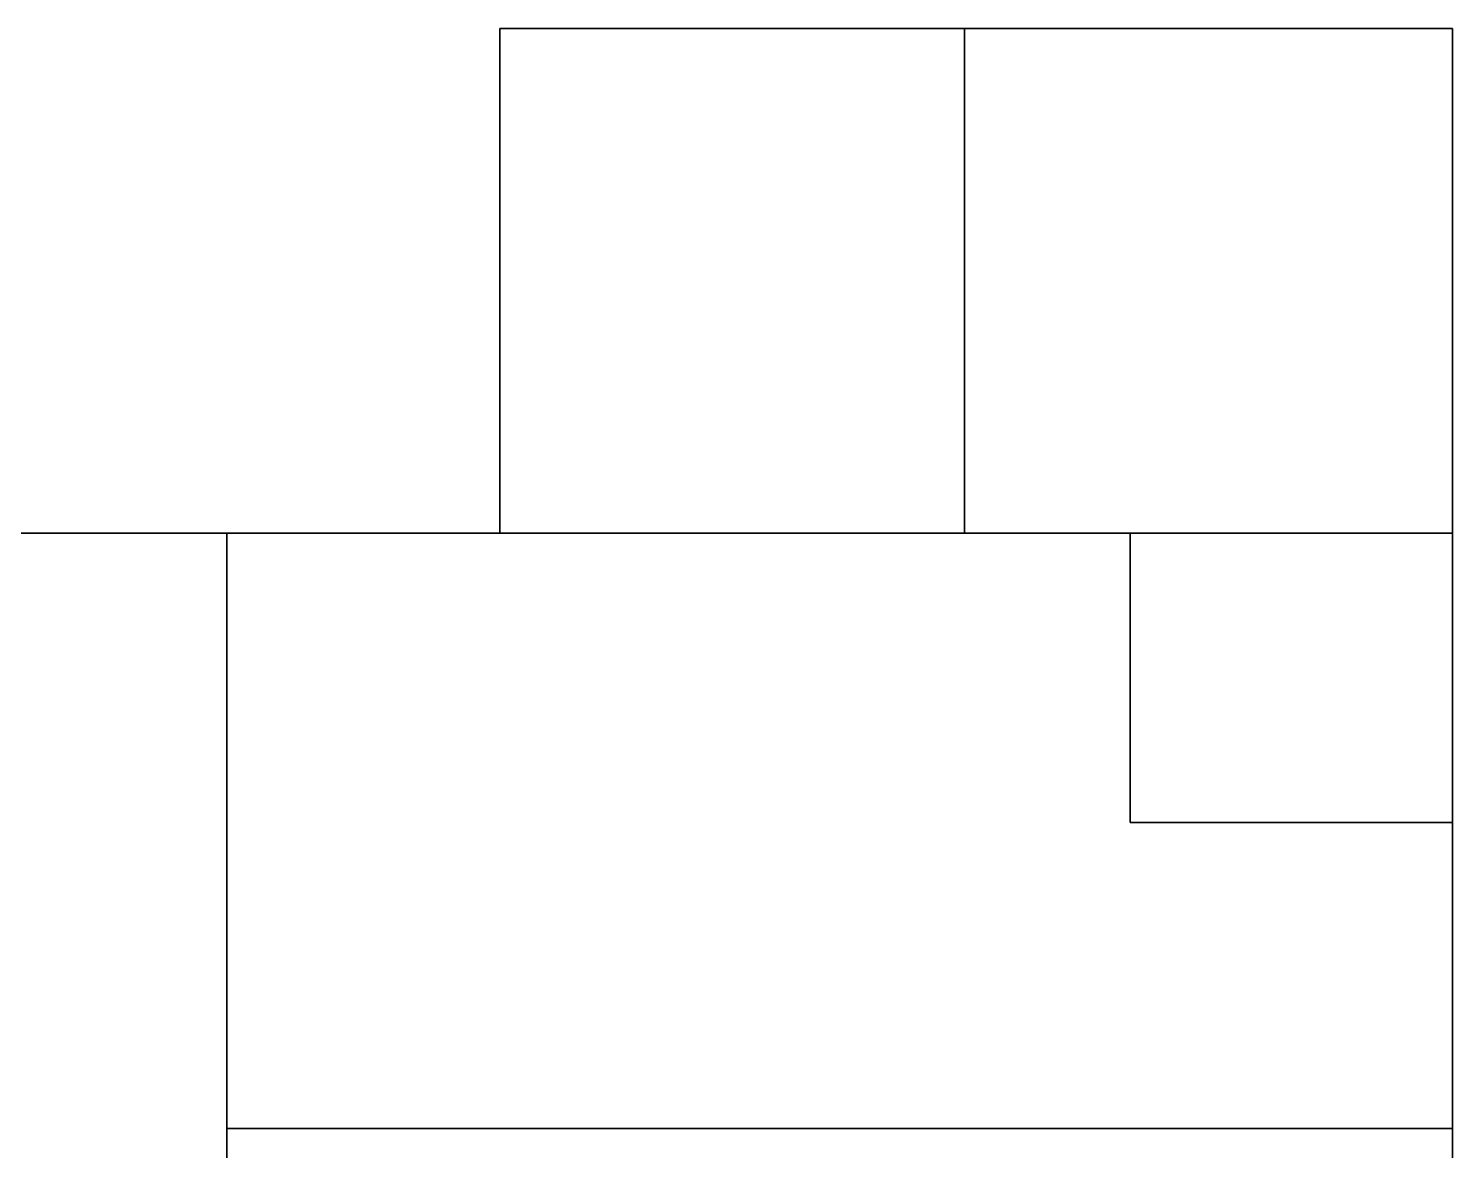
# Model space of a CAD drawing. Header units: metres. Extents: x -14 to 17.2, y -1.1 to 13.3.
# Drawn here: x 8.61 to 17.22, y 6.52 to 13.3 of the extents above; entities that cross this region are included whole.
import ezdxf

# ---------------------------------------------------------------- set-up
doc = ezdxf.new("R2010")
doc.units = ezdxf.units.M

msp = doc.modelspace()

# ---------------------------------------------------------------- linework, layer by layer
at = {"layer": 'F1_CNE_BWC', "color": 43}
for points in [[(17.22, 10.25, 2.6), (17.22, 10.25), (15.27, 10.25), (15.27, 10.25, 2.6)], [(15.27, 10.25, 2.6), (15.27, 10.25), (15.27, 8.5), (15.27, 8.5, 2.6)], [(17.22, 8.5, 2.6), (17.22, 8.5), (17.22, 10.25), (17.22, 10.25, 2.6)], [(15.27, 8.5, 2.6), (15.27, 8.5), (17.22, 8.5), (17.22, 8.5, 2.6)]]:
    msp.add_3dface(points, dxfattribs=at)
at = {"layer": 'F1_CNE_BWC', "color": 8}
msp.add_3dface([(17.22, 10.25), (17.22, 8.5), (15.27, 8.5), (15.27, 10.25)], dxfattribs=at)
at = {"layer": 'F1_CNE_BWC', "color": 15}
msp.add_3dface([(15.27, 10.25, 2.6), (15.27, 8.5, 2.6), (17.22, 8.5, 2.6), (17.22, 10.25, 2.6)], dxfattribs=at)
at = {"layer": 'F1_CNE_BWC', "color": 45}
msp.add_3dface([(15.27, 10.1, 2.1), (15.27, 10.1), (15.27, 9.3), (15.27, 9.3, 2.1)], dxfattribs=at)
at = {"layer": 'F1_CNE_BWC', "color": 143}
msp.add_3dface([(17.22, 8.7, 2.1), (17.22, 8.7, 1.5), (17.22, 9.3, 1.5), (17.22, 9.3, 2.1)], dxfattribs=at)
at = {"layer": 'F1_CNE_DORM1', "color": 43}
for points in [[(17.22, 13.3, 2.6), (17.22, 13.3), (14.27, 13.3), (14.27, 13.3, 2.6)], [(14.27, 13.3, 2.6), (14.27, 13.3), (14.27, 10.25), (14.27, 10.25, 2.6)], [(17.22, 10.25, 2.6), (17.22, 10.25), (17.22, 13.3), (17.22, 13.3, 2.6)], [(14.27, 10.25, 2.6), (14.27, 10.25), (15.27, 10.25), (15.27, 10.25, 2.6)], [(15.27, 10.25, 2.6), (15.27, 10.25), (17.22, 10.25), (17.22, 10.25, 2.6)]]:
    msp.add_3dface(points, dxfattribs=at)
at = {"layer": 'F1_CNE_DORM1', "color": 8}
msp.add_3dface([(17.22, 13.3), (17.22, 10.25), (14.27, 10.25), (14.27, 13.3)], dxfattribs=at)
at = {"layer": 'F1_CNE_DORM1', "color": 15}
msp.add_3dface([(14.27, 13.3, 2.6), (14.27, 10.25, 2.6), (17.22, 10.25, 2.6), (17.22, 13.3, 2.6)], dxfattribs=at)
at = {"layer": 'F1_CNE_DORM1', "color": 143}
msp.add_3dface([(16.345, 13.3, 2.3), (16.345, 13.3, 1.1), (15.145, 13.3, 1.1), (15.145, 13.3, 2.3)], dxfattribs=at)
at = {"layer": 'F1_CNE_DORM1', "color": 45}
msp.add_3dface([(14.37, 10.25, 2.1), (14.37, 10.25), (15.17, 10.25), (15.17, 10.25, 2.1)], dxfattribs=at)
at = {"layer": 'F1_CNE_DORM2', "color": 43}
for points in [[(14.27, 13.3, 2.6), (14.27, 13.3), (11.46, 13.3), (11.46, 13.3, 2.6)], [(11.46, 13.3, 2.6), (11.46, 13.3), (11.46, 10.25), (11.46, 10.25, 2.6)], [(14.27, 10.25, 2.6), (14.27, 10.25), (14.27, 13.3), (14.27, 13.3, 2.6)], [(11.46, 10.25, 2.6), (11.46, 10.25), (14.27, 10.25), (14.27, 10.25, 2.6)]]:
    msp.add_3dface(points, dxfattribs=at)
at = {"layer": 'F1_CNE_DORM2', "color": 8}
msp.add_3dface([(14.27, 13.3), (14.27, 10.25), (11.46, 10.25), (11.46, 13.3)], dxfattribs=at)
at = {"layer": 'F1_CNE_DORM2', "color": 15}
msp.add_3dface([(11.46, 13.3, 2.6), (11.46, 10.25, 2.6), (14.27, 10.25, 2.6), (14.27, 13.3, 2.6)], dxfattribs=at)
at = {"layer": 'F1_CNE_DORM2', "color": 143}
msp.add_3dface([(13.465, 13.3, 2.3), (13.465, 13.3, 1.1), (12.265, 13.3, 1.1), (12.265, 13.3, 2.3)], dxfattribs=at)
at = {"layer": 'F1_CNE_DORM2', "color": 45}
msp.add_3dface([(13.37, 10.25, 2.1), (13.37, 10.25), (14.17, 10.25), (14.17, 10.25, 2.1)], dxfattribs=at)
at = {"layer": 'F1_CNE_LIV', "color": 8}
msp.add_polyline3d([(17.22, 8.5, 0), (17.22, 6.65, 0), (9.81, 6.65, 0), (9.81, 10.25, 0), (15.27, 10.25, 0), (15.27, 8.5, 0)], close=True, dxfattribs=at)
at = {"layer": 'F1_CNE_LIV', "color": 15}
msp.add_polyline3d([(9.81, 10.25, 2.6), (9.81, 6.65, 2.6), (17.22, 6.65, 2.6), (17.22, 8.5, 2.6), (15.27, 8.5, 2.6), (15.27, 10.25, 2.6)], close=True, dxfattribs=at)
at = {"layer": 'F1_CNE_LIV', "color": 43}
for points in [[(9.81, 10.25, 2.6), (9.81, 10.25), (9.81, 6.65), (9.81, 6.65, 2.6)], [(11.46, 10.25, 2.6), (11.46, 10.25), (9.81, 10.25), (9.81, 10.25, 2.6)], [(14.27, 10.25, 2.6), (14.27, 10.25), (11.46, 10.25), (11.46, 10.25, 2.6)], [(15.27, 10.25, 2.6), (15.27, 10.25), (14.27, 10.25), (14.27, 10.25, 2.6)], [(15.27, 8.5, 2.6), (15.27, 8.5), (15.27, 10.25), (15.27, 10.25, 2.6)], [(17.22, 8.5, 2.6), (17.22, 8.5), (15.27, 8.5), (15.27, 8.5, 2.6)], [(17.22, 6.65, 2.6), (17.22, 6.65), (17.22, 8.5), (17.22, 8.5, 2.6)], [(9.81, 6.65, 2.6), (9.81, 6.65), (17.22, 6.65), (17.22, 6.65, 2.6)]]:
    msp.add_3dface(points, dxfattribs=at)
at = {"layer": 'F1_CNE_LIV', "color": 143}
for points in [[(11.135, 10.25, 2.3), (11.135, 10.25, 0.7), (10.135, 10.25, 0.7), (10.135, 10.25, 2.3)], [(17.22, 7.075, 2.3), (17.22, 7.075, 1.1), (17.22, 8.075, 1.1), (17.22, 8.075, 2.3)]]:
    msp.add_3dface(points, dxfattribs=at)
at = {"layer": 'F1_CNE_LIV', "color": 45}
for points in [[(14.17, 10.25, 2.1), (14.17, 10.25), (13.37, 10.25), (13.37, 10.25, 2.1)], [(15.17, 10.25, 2.1), (15.17, 10.25), (14.37, 10.25), (14.37, 10.25, 2.1)], [(15.27, 9.3, 2.1), (15.27, 9.3), (15.27, 10.1), (15.27, 10.1, 2.1)], [(9.81, 9.95, 2.1), (9.81, 9.95), (9.81, 9.15), (9.81, 9.15, 2.1)]]:
    msp.add_3dface(points, dxfattribs=at)
at = {"layer": 'F1_CORE', "color": 43}
for points in [[(9.81, 10.25, 2.6), (9.81, 10.25), (7.41, 10.25), (7.41, 10.25, 2.6)], [(9.81, 6.65, 2.6), (9.81, 6.65), (9.81, 10.25), (9.81, 10.25, 2.6)], [(9.81, 3.05, 2.6), (9.81, 3.05), (9.81, 6.65), (9.81, 6.65, 2.6)]]:
    msp.add_3dface(points, dxfattribs=at)
at = {"layer": 'F1_CORE', "color": 8}
msp.add_3dface([(9.81, 10.25), (9.81, 3.05), (7.41, 3.05), (7.41, 10.25)], dxfattribs=at)
at = {"layer": 'F1_CORE', "color": 15}
msp.add_3dface([(7.41, 10.25, 2.6), (7.41, 3.05, 2.6), (9.81, 3.05, 2.6), (9.81, 10.25, 2.6)], dxfattribs=at)
at = {"layer": 'F1_CORE', "color": 45}
msp.add_3dface([(9.81, 9.15, 2.1), (9.81, 9.15), (9.81, 9.95), (9.81, 9.95, 2.1)], dxfattribs=at)
at = {"layer": 'F1_CSE_LIV', "color": 8}
msp.add_polyline3d([(17.22, 6.65, 0), (17.22, 4.8, 0), (15.27, 4.8, 0), (15.27, 3.05, 0), (9.81, 3.05, 0), (9.81, 6.65, 0)], close=True, dxfattribs=at)
at = {"layer": 'F1_CSE_LIV', "color": 15}
msp.add_polyline3d([(9.81, 6.65, 2.6), (9.81, 3.05, 2.6), (15.27, 3.05, 2.6), (15.27, 4.8, 2.6), (17.22, 4.8, 2.6), (17.22, 6.65, 2.6)], close=True, dxfattribs=at)
at = {"layer": 'F1_CSE_LIV', "color": 43}
for points in [[(17.22, 6.65, 2.6), (17.22, 6.65), (9.81, 6.65), (9.81, 6.65, 2.6)], [(9.81, 6.65, 2.6), (9.81, 6.65), (9.81, 3.05), (9.81, 3.05, 2.6)], [(17.22, 4.8, 2.6), (17.22, 4.8), (17.22, 6.65), (17.22, 6.65, 2.6)]]:
    msp.add_3dface(points, dxfattribs=at)
at = {"layer": 'F2_CNE_BWC', "color": 43}
for points in [[(17.22, 10.25, 5.2), (17.22, 10.25, 2.6), (15.27, 10.25, 2.6), (15.27, 10.25, 5.2)], [(15.27, 10.25, 5.2), (15.27, 10.25, 2.6), (15.27, 8.5, 2.6), (15.27, 8.5, 5.2)], [(17.22, 8.5, 5.2), (17.22, 8.5, 2.6), (17.22, 10.25, 2.6), (17.22, 10.25, 5.2)], [(15.27, 8.5, 5.2), (15.27, 8.5, 2.6), (17.22, 8.5, 2.6), (17.22, 8.5, 5.2)]]:
    msp.add_3dface(points, dxfattribs=at)
at = {"layer": 'F2_CNE_BWC', "color": 8}
msp.add_3dface([(17.22, 10.25, 2.6), (17.22, 8.5, 2.6), (15.27, 8.5, 2.6), (15.27, 10.25, 2.6)], dxfattribs=at)
at = {"layer": 'F2_CNE_BWC', "color": 15}
msp.add_3dface([(15.27, 10.25, 5.2), (15.27, 8.5, 5.2), (17.22, 8.5, 5.2), (17.22, 10.25, 5.2)], dxfattribs=at)
at = {"layer": 'F2_CNE_BWC', "color": 45}
msp.add_3dface([(15.27, 10.1, 4.7), (15.27, 10.1, 2.6), (15.27, 9.3, 2.6), (15.27, 9.3, 4.7)], dxfattribs=at)
at = {"layer": 'F2_CNE_BWC', "color": 143}
msp.add_3dface([(17.22, 8.7, 4.7), (17.22, 8.7, 4.1), (17.22, 9.3, 4.1), (17.22, 9.3, 4.7)], dxfattribs=at)
at = {"layer": 'F2_CNE_DORM1', "color": 43}
for points in [[(17.22, 13.3, 5.2), (17.22, 13.3, 2.6), (14.27, 13.3, 2.6), (14.27, 13.3, 5.2)], [(14.27, 13.3, 5.2), (14.27, 13.3, 2.6), (14.27, 10.25, 2.6), (14.27, 10.25, 5.2)], [(17.22, 10.25, 5.2), (17.22, 10.25, 2.6), (17.22, 13.3, 2.6), (17.22, 13.3, 5.2)], [(14.27, 10.25, 5.2), (14.27, 10.25, 2.6), (15.27, 10.25, 2.6), (15.27, 10.25, 5.2)], [(15.27, 10.25, 5.2), (15.27, 10.25, 2.6), (17.22, 10.25, 2.6), (17.22, 10.25, 5.2)]]:
    msp.add_3dface(points, dxfattribs=at)
at = {"layer": 'F2_CNE_DORM1', "color": 8}
msp.add_3dface([(17.22, 13.3, 2.6), (17.22, 10.25, 2.6), (14.27, 10.25, 2.6), (14.27, 13.3, 2.6)], dxfattribs=at)
at = {"layer": 'F2_CNE_DORM1', "color": 15}
msp.add_3dface([(14.27, 13.3, 5.2), (14.27, 10.25, 5.2), (17.22, 10.25, 5.2), (17.22, 13.3, 5.2)], dxfattribs=at)
at = {"layer": 'F2_CNE_DORM1', "color": 143}
msp.add_3dface([(16.345, 13.3, 4.9), (16.345, 13.3, 3.7), (15.145, 13.3, 3.7), (15.145, 13.3, 4.9)], dxfattribs=at)
at = {"layer": 'F2_CNE_DORM1', "color": 45}
msp.add_3dface([(14.37, 10.25, 4.7), (14.37, 10.25, 2.6), (15.17, 10.25, 2.6), (15.17, 10.25, 4.7)], dxfattribs=at)
at = {"layer": 'F2_CNE_DORM2', "color": 43}
for points in [[(14.27, 13.3, 5.2), (14.27, 13.3, 2.6), (11.46, 13.3, 2.6), (11.46, 13.3, 5.2)], [(11.46, 13.3, 5.2), (11.46, 13.3, 2.6), (11.46, 10.25, 2.6), (11.46, 10.25, 5.2)], [(14.27, 10.25, 5.2), (14.27, 10.25, 2.6), (14.27, 13.3, 2.6), (14.27, 13.3, 5.2)], [(11.46, 10.25, 5.2), (11.46, 10.25, 2.6), (14.27, 10.25, 2.6), (14.27, 10.25, 5.2)]]:
    msp.add_3dface(points, dxfattribs=at)
at = {"layer": 'F2_CNE_DORM2', "color": 8}
msp.add_3dface([(14.27, 13.3, 2.6), (14.27, 10.25, 2.6), (11.46, 10.25, 2.6), (11.46, 13.3, 2.6)], dxfattribs=at)
at = {"layer": 'F2_CNE_DORM2', "color": 15}
msp.add_3dface([(11.46, 13.3, 5.2), (11.46, 10.25, 5.2), (14.27, 10.25, 5.2), (14.27, 13.3, 5.2)], dxfattribs=at)
at = {"layer": 'F2_CNE_DORM2', "color": 143}
msp.add_3dface([(13.465, 13.3, 4.9), (13.465, 13.3, 3.7), (12.265, 13.3, 3.7), (12.265, 13.3, 4.9)], dxfattribs=at)
at = {"layer": 'F2_CNE_DORM2', "color": 45}
msp.add_3dface([(13.37, 10.25, 4.7), (13.37, 10.25, 2.6), (14.17, 10.25, 2.6), (14.17, 10.25, 4.7)], dxfattribs=at)
at = {"layer": 'F2_CNE_LIV', "color": 8}
msp.add_polyline3d([(17.22, 8.5, 2.6), (17.22, 6.65, 2.6), (9.81, 6.65, 2.6), (9.81, 10.25, 2.6), (15.27, 10.25, 2.6), (15.27, 8.5, 2.6)], close=True, dxfattribs=at)
at = {"layer": 'F2_CNE_LIV', "color": 15}
msp.add_polyline3d([(9.81, 10.25, 5.2), (9.81, 6.65, 5.2), (17.22, 6.65, 5.2), (17.22, 8.5, 5.2), (15.27, 8.5, 5.2), (15.27, 10.25, 5.2)], close=True, dxfattribs=at)
at = {"layer": 'F2_CNE_LIV', "color": 43}
for points in [[(9.81, 10.25, 5.2), (9.81, 10.25, 2.6), (9.81, 6.65, 2.6), (9.81, 6.65, 5.2)], [(11.46, 10.25, 5.2), (11.46, 10.25, 2.6), (9.81, 10.25, 2.6), (9.81, 10.25, 5.2)], [(14.27, 10.25, 5.2), (14.27, 10.25, 2.6), (11.46, 10.25, 2.6), (11.46, 10.25, 5.2)], [(15.27, 10.25, 5.2), (15.27, 10.25, 2.6), (14.27, 10.25, 2.6), (14.27, 10.25, 5.2)], [(15.27, 8.5, 5.2), (15.27, 8.5, 2.6), (15.27, 10.25, 2.6), (15.27, 10.25, 5.2)], [(17.22, 8.5, 5.2), (17.22, 8.5, 2.6), (15.27, 8.5, 2.6), (15.27, 8.5, 5.2)], [(17.22, 6.65, 5.2), (17.22, 6.65, 2.6), (17.22, 8.5, 2.6), (17.22, 8.5, 5.2)], [(9.81, 6.65, 5.2), (9.81, 6.65, 2.6), (17.22, 6.65, 2.6), (17.22, 6.65, 5.2)]]:
    msp.add_3dface(points, dxfattribs=at)
at = {"layer": 'F2_CNE_LIV', "color": 143}
for points in [[(11.135, 10.25, 4.9), (11.135, 10.25, 3.3), (10.135, 10.25, 3.3), (10.135, 10.25, 4.9)], [(17.22, 7.075, 4.9), (17.22, 7.075, 3.7), (17.22, 8.075, 3.7), (17.22, 8.075, 4.9)]]:
    msp.add_3dface(points, dxfattribs=at)
at = {"layer": 'F2_CNE_LIV', "color": 45}
for points in [[(14.17, 10.25, 4.7), (14.17, 10.25, 2.6), (13.37, 10.25, 2.6), (13.37, 10.25, 4.7)], [(15.17, 10.25, 4.7), (15.17, 10.25, 2.6), (14.37, 10.25, 2.6), (14.37, 10.25, 4.7)], [(15.27, 9.3, 4.7), (15.27, 9.3, 2.6), (15.27, 10.1, 2.6), (15.27, 10.1, 4.7)], [(9.81, 9.95, 4.7), (9.81, 9.95, 2.6), (9.81, 9.15, 2.6), (9.81, 9.15, 4.7)]]:
    msp.add_3dface(points, dxfattribs=at)
at = {"layer": 'F2_CORE', "color": 43}
for points in [[(9.81, 10.25, 5.2), (9.81, 10.25, 2.6), (7.41, 10.25, 2.6), (7.41, 10.25, 5.2)], [(9.81, 6.65, 5.2), (9.81, 6.65, 2.6), (9.81, 10.25, 2.6), (9.81, 10.25, 5.2)], [(9.81, 3.05, 5.2), (9.81, 3.05, 2.6), (9.81, 6.65, 2.6), (9.81, 6.65, 5.2)]]:
    msp.add_3dface(points, dxfattribs=at)
at = {"layer": 'F2_CORE', "color": 8}
msp.add_3dface([(9.81, 10.25, 2.6), (9.81, 3.05, 2.6), (7.41, 3.05, 2.6), (7.41, 10.25, 2.6)], dxfattribs=at)
at = {"layer": 'F2_CORE', "color": 15}
msp.add_3dface([(7.41, 10.25, 5.2), (7.41, 3.05, 5.2), (9.81, 3.05, 5.2), (9.81, 10.25, 5.2)], dxfattribs=at)
at = {"layer": 'F2_CORE', "color": 45}
msp.add_3dface([(9.81, 9.15, 4.7), (9.81, 9.15, 2.6), (9.81, 9.95, 2.6), (9.81, 9.95, 4.7)], dxfattribs=at)
at = {"layer": 'F2_CSE_LIV', "color": 8}
msp.add_polyline3d([(17.22, 6.65, 2.6), (17.22, 4.8, 2.6), (15.27, 4.8, 2.6), (15.27, 3.05, 2.6), (9.81, 3.05, 2.6), (9.81, 6.65, 2.6)], close=True, dxfattribs=at)
at = {"layer": 'F2_CSE_LIV', "color": 15}
msp.add_polyline3d([(9.81, 6.65, 5.2), (9.81, 3.05, 5.2), (15.27, 3.05, 5.2), (15.27, 4.8, 5.2), (17.22, 4.8, 5.2), (17.22, 6.65, 5.2)], close=True, dxfattribs=at)
at = {"layer": 'F2_CSE_LIV', "color": 43}
for points in [[(17.22, 6.65, 5.2), (17.22, 6.65, 2.6), (9.81, 6.65, 2.6), (9.81, 6.65, 5.2)], [(9.81, 6.65, 5.2), (9.81, 6.65, 2.6), (9.81, 3.05, 2.6), (9.81, 3.05, 5.2)], [(17.22, 4.8, 5.2), (17.22, 4.8, 2.6), (17.22, 6.65, 2.6), (17.22, 6.65, 5.2)]]:
    msp.add_3dface(points, dxfattribs=at)
at = {"layer": 'F3_CNE_BWC', "color": 43}
for points in [[(17.22, 10.25, 7.8), (17.22, 10.25, 5.2), (15.27, 10.25, 5.2), (15.27, 10.25, 7.8)], [(15.27, 10.25, 7.8), (15.27, 10.25, 5.2), (15.27, 8.5, 5.2), (15.27, 8.5, 7.8)], [(17.22, 8.5, 7.8), (17.22, 8.5, 5.2), (17.22, 10.25, 5.2), (17.22, 10.25, 7.8)], [(15.27, 8.5, 7.8), (15.27, 8.5, 5.2), (17.22, 8.5, 5.2), (17.22, 8.5, 7.8)]]:
    msp.add_3dface(points, dxfattribs=at)
at = {"layer": 'F3_CNE_BWC', "color": 8}
msp.add_3dface([(17.22, 10.25, 5.2), (17.22, 8.5, 5.2), (15.27, 8.5, 5.2), (15.27, 10.25, 5.2)], dxfattribs=at)
at = {"layer": 'F3_CNE_BWC', "color": 15}
msp.add_3dface([(15.27, 10.25, 7.8), (15.27, 8.5, 7.8), (17.22, 8.5, 7.8), (17.22, 10.25, 7.8)], dxfattribs=at)
at = {"layer": 'F3_CNE_BWC', "color": 45}
msp.add_3dface([(15.27, 10.1, 7.3), (15.27, 10.1, 5.2), (15.27, 9.3, 5.2), (15.27, 9.3, 7.3)], dxfattribs=at)
at = {"layer": 'F3_CNE_BWC', "color": 143}
msp.add_3dface([(17.22, 8.7, 7.3), (17.22, 8.7, 6.7), (17.22, 9.3, 6.7), (17.22, 9.3, 7.3)], dxfattribs=at)
at = {"layer": 'F3_CNE_DORM1', "color": 43}
for points in [[(17.22, 13.3, 7.8), (17.22, 13.3, 5.2), (14.27, 13.3, 5.2), (14.27, 13.3, 7.8)], [(14.27, 13.3, 7.8), (14.27, 13.3, 5.2), (14.27, 10.25, 5.2), (14.27, 10.25, 7.8)], [(17.22, 10.25, 7.8), (17.22, 10.25, 5.2), (17.22, 13.3, 5.2), (17.22, 13.3, 7.8)], [(14.27, 10.25, 7.8), (14.27, 10.25, 5.2), (15.27, 10.25, 5.2), (15.27, 10.25, 7.8)], [(15.27, 10.25, 7.8), (15.27, 10.25, 5.2), (17.22, 10.25, 5.2), (17.22, 10.25, 7.8)]]:
    msp.add_3dface(points, dxfattribs=at)
at = {"layer": 'F3_CNE_DORM1', "color": 8}
msp.add_3dface([(17.22, 13.3, 5.2), (17.22, 10.25, 5.2), (14.27, 10.25, 5.2), (14.27, 13.3, 5.2)], dxfattribs=at)
at = {"layer": 'F3_CNE_DORM1', "color": 15}
msp.add_3dface([(14.27, 13.3, 7.8), (14.27, 10.25, 7.8), (17.22, 10.25, 7.8), (17.22, 13.3, 7.8)], dxfattribs=at)
at = {"layer": 'F3_CNE_DORM1', "color": 143}
msp.add_3dface([(16.345, 13.3, 7.5), (16.345, 13.3, 6.3), (15.145, 13.3, 6.3), (15.145, 13.3, 7.5)], dxfattribs=at)
at = {"layer": 'F3_CNE_DORM1', "color": 45}
msp.add_3dface([(14.37, 10.25, 7.3), (14.37, 10.25, 5.2), (15.17, 10.25, 5.2), (15.17, 10.25, 7.3)], dxfattribs=at)
at = {"layer": 'F3_CNE_DORM2', "color": 43}
for points in [[(14.27, 13.3, 7.8), (14.27, 13.3, 5.2), (11.46, 13.3, 5.2), (11.46, 13.3, 7.8)], [(11.46, 13.3, 7.8), (11.46, 13.3, 5.2), (11.46, 10.25, 5.2), (11.46, 10.25, 7.8)], [(14.27, 10.25, 7.8), (14.27, 10.25, 5.2), (14.27, 13.3, 5.2), (14.27, 13.3, 7.8)], [(11.46, 10.25, 7.8), (11.46, 10.25, 5.2), (14.27, 10.25, 5.2), (14.27, 10.25, 7.8)]]:
    msp.add_3dface(points, dxfattribs=at)
at = {"layer": 'F3_CNE_DORM2', "color": 8}
msp.add_3dface([(14.27, 13.3, 5.2), (14.27, 10.25, 5.2), (11.46, 10.25, 5.2), (11.46, 13.3, 5.2)], dxfattribs=at)
at = {"layer": 'F3_CNE_DORM2', "color": 15}
msp.add_3dface([(11.46, 13.3, 7.8), (11.46, 10.25, 7.8), (14.27, 10.25, 7.8), (14.27, 13.3, 7.8)], dxfattribs=at)
at = {"layer": 'F3_CNE_DORM2', "color": 143}
msp.add_3dface([(13.465, 13.3, 7.5), (13.465, 13.3, 6.3), (12.265, 13.3, 6.3), (12.265, 13.3, 7.5)], dxfattribs=at)
at = {"layer": 'F3_CNE_DORM2', "color": 45}
msp.add_3dface([(13.37, 10.25, 7.3), (13.37, 10.25, 5.2), (14.17, 10.25, 5.2), (14.17, 10.25, 7.3)], dxfattribs=at)
at = {"layer": 'F3_CNE_LIV', "color": 8}
msp.add_polyline3d([(17.22, 8.5, 5.2), (17.22, 6.65, 5.2), (9.81, 6.65, 5.2), (9.81, 10.25, 5.2), (15.27, 10.25, 5.2), (15.27, 8.5, 5.2)], close=True, dxfattribs=at)
at = {"layer": 'F3_CNE_LIV', "color": 15}
msp.add_polyline3d([(9.81, 10.25, 7.8), (9.81, 6.65, 7.8), (17.22, 6.65, 7.8), (17.22, 8.5, 7.8), (15.27, 8.5, 7.8), (15.27, 10.25, 7.8)], close=True, dxfattribs=at)
at = {"layer": 'F3_CNE_LIV', "color": 43}
for points in [[(9.81, 10.25, 7.8), (9.81, 10.25, 5.2), (9.81, 6.65, 5.2), (9.81, 6.65, 7.8)], [(11.46, 10.25, 7.8), (11.46, 10.25, 5.2), (9.81, 10.25, 5.2), (9.81, 10.25, 7.8)], [(14.27, 10.25, 7.8), (14.27, 10.25, 5.2), (11.46, 10.25, 5.2), (11.46, 10.25, 7.8)], [(15.27, 10.25, 7.8), (15.27, 10.25, 5.2), (14.27, 10.25, 5.2), (14.27, 10.25, 7.8)], [(15.27, 8.5, 7.8), (15.27, 8.5, 5.2), (15.27, 10.25, 5.2), (15.27, 10.25, 7.8)], [(17.22, 8.5, 7.8), (17.22, 8.5, 5.2), (15.27, 8.5, 5.2), (15.27, 8.5, 7.8)], [(17.22, 6.65, 7.8), (17.22, 6.65, 5.2), (17.22, 8.5, 5.2), (17.22, 8.5, 7.8)], [(9.81, 6.65, 7.8), (9.81, 6.65, 5.2), (17.22, 6.65, 5.2), (17.22, 6.65, 7.8)]]:
    msp.add_3dface(points, dxfattribs=at)
at = {"layer": 'F3_CNE_LIV', "color": 143}
for points in [[(11.135, 10.25, 7.5), (11.135, 10.25, 5.9), (10.135, 10.25, 5.9), (10.135, 10.25, 7.5)], [(17.22, 7.075, 7.5), (17.22, 7.075, 6.3), (17.22, 8.075, 6.3), (17.22, 8.075, 7.5)]]:
    msp.add_3dface(points, dxfattribs=at)
at = {"layer": 'F3_CNE_LIV', "color": 45}
for points in [[(14.17, 10.25, 7.3), (14.17, 10.25, 5.2), (13.37, 10.25, 5.2), (13.37, 10.25, 7.3)], [(15.17, 10.25, 7.3), (15.17, 10.25, 5.2), (14.37, 10.25, 5.2), (14.37, 10.25, 7.3)], [(15.27, 9.3, 7.3), (15.27, 9.3, 5.2), (15.27, 10.1, 5.2), (15.27, 10.1, 7.3)], [(9.81, 9.95, 7.3), (9.81, 9.95, 5.2), (9.81, 9.15, 5.2), (9.81, 9.15, 7.3)]]:
    msp.add_3dface(points, dxfattribs=at)
at = {"layer": 'F3_CORE', "color": 43}
for points in [[(9.81, 10.25, 7.8), (9.81, 10.25, 5.2), (7.41, 10.25, 5.2), (7.41, 10.25, 7.8)], [(9.81, 6.65, 7.8), (9.81, 6.65, 5.2), (9.81, 10.25, 5.2), (9.81, 10.25, 7.8)], [(9.81, 3.05, 7.8), (9.81, 3.05, 5.2), (9.81, 6.65, 5.2), (9.81, 6.65, 7.8)]]:
    msp.add_3dface(points, dxfattribs=at)
at = {"layer": 'F3_CORE', "color": 8}
msp.add_3dface([(9.81, 10.25, 5.2), (9.81, 3.05, 5.2), (7.41, 3.05, 5.2), (7.41, 10.25, 5.2)], dxfattribs=at)
at = {"layer": 'F3_CORE', "color": 15}
msp.add_3dface([(7.41, 10.25, 7.8), (7.41, 3.05, 7.8), (9.81, 3.05, 7.8), (9.81, 10.25, 7.8)], dxfattribs=at)
at = {"layer": 'F3_CORE', "color": 45}
msp.add_3dface([(9.81, 9.15, 7.3), (9.81, 9.15, 5.2), (9.81, 9.95, 5.2), (9.81, 9.95, 7.3)], dxfattribs=at)
at = {"layer": 'F3_CSE_LIV', "color": 8}
msp.add_polyline3d([(17.22, 6.65, 5.2), (17.22, 4.8, 5.2), (15.27, 4.8, 5.2), (15.27, 3.05, 5.2), (9.81, 3.05, 5.2), (9.81, 6.65, 5.2)], close=True, dxfattribs=at)
at = {"layer": 'F3_CSE_LIV', "color": 15}
msp.add_polyline3d([(9.81, 6.65, 7.8), (9.81, 3.05, 7.8), (15.27, 3.05, 7.8), (15.27, 4.8, 7.8), (17.22, 4.8, 7.8), (17.22, 6.65, 7.8)], close=True, dxfattribs=at)
at = {"layer": 'F3_CSE_LIV', "color": 43}
for points in [[(17.22, 6.65, 7.8), (17.22, 6.65, 5.2), (9.81, 6.65, 5.2), (9.81, 6.65, 7.8)], [(9.81, 6.65, 7.8), (9.81, 6.65, 5.2), (9.81, 3.05, 5.2), (9.81, 3.05, 7.8)], [(17.22, 4.8, 7.8), (17.22, 4.8, 5.2), (17.22, 6.65, 5.2), (17.22, 6.65, 7.8)]]:
    msp.add_3dface(points, dxfattribs=at)
at = {"layer": 'F4_CNE_BWC', "color": 43}
for points in [[(17.22, 10.25, 10.4), (17.22, 10.25, 7.8), (15.27, 10.25, 7.8), (15.27, 10.25, 10.4)], [(15.27, 10.25, 10.4), (15.27, 10.25, 7.8), (15.27, 8.5, 7.8), (15.27, 8.5, 10.4)], [(17.22, 8.5, 10.4), (17.22, 8.5, 7.8), (17.22, 10.25, 7.8), (17.22, 10.25, 10.4)], [(15.27, 8.5, 10.4), (15.27, 8.5, 7.8), (17.22, 8.5, 7.8), (17.22, 8.5, 10.4)]]:
    msp.add_3dface(points, dxfattribs=at)
at = {"layer": 'F4_CNE_BWC', "color": 8}
msp.add_3dface([(17.22, 10.25, 7.8), (17.22, 8.5, 7.8), (15.27, 8.5, 7.8), (15.27, 10.25, 7.8)], dxfattribs=at)
at = {"layer": 'F4_CNE_BWC', "color": 15}
msp.add_3dface([(15.27, 10.25, 10.4), (15.27, 8.5, 10.4), (17.22, 8.5, 10.4), (17.22, 10.25, 10.4)], dxfattribs=at)
at = {"layer": 'F4_CNE_BWC', "color": 45}
msp.add_3dface([(15.27, 10.1, 9.9), (15.27, 10.1, 7.8), (15.27, 9.3, 7.8), (15.27, 9.3, 9.9)], dxfattribs=at)
at = {"layer": 'F4_CNE_BWC', "color": 143}
msp.add_3dface([(17.22, 8.7, 9.9), (17.22, 8.7, 9.3), (17.22, 9.3, 9.3), (17.22, 9.3, 9.9)], dxfattribs=at)
at = {"layer": 'F4_CNE_DORM1', "color": 43}
for points in [[(17.22, 13.3, 10.4), (17.22, 13.3, 7.8), (14.27, 13.3, 7.8), (14.27, 13.3, 10.4)], [(14.27, 13.3, 10.4), (14.27, 13.3, 7.8), (14.27, 10.25, 7.8), (14.27, 10.25, 10.4)], [(17.22, 10.25, 10.4), (17.22, 10.25, 7.8), (17.22, 13.3, 7.8), (17.22, 13.3, 10.4)], [(14.27, 10.25, 10.4), (14.27, 10.25, 7.8), (15.27, 10.25, 7.8), (15.27, 10.25, 10.4)], [(15.27, 10.25, 10.4), (15.27, 10.25, 7.8), (17.22, 10.25, 7.8), (17.22, 10.25, 10.4)]]:
    msp.add_3dface(points, dxfattribs=at)
at = {"layer": 'F4_CNE_DORM1', "color": 8}
msp.add_3dface([(17.22, 13.3, 7.8), (17.22, 10.25, 7.8), (14.27, 10.25, 7.8), (14.27, 13.3, 7.8)], dxfattribs=at)
at = {"layer": 'F4_CNE_DORM1', "color": 15}
msp.add_3dface([(14.27, 13.3, 10.4), (14.27, 10.25, 10.4), (17.22, 10.25, 10.4), (17.22, 13.3, 10.4)], dxfattribs=at)
at = {"layer": 'F4_CNE_DORM1', "color": 143}
msp.add_3dface([(16.345, 13.3, 10.1), (16.345, 13.3, 8.9), (15.145, 13.3, 8.9), (15.145, 13.3, 10.1)], dxfattribs=at)
at = {"layer": 'F4_CNE_DORM1', "color": 45}
msp.add_3dface([(14.37, 10.25, 9.9), (14.37, 10.25, 7.8), (15.17, 10.25, 7.8), (15.17, 10.25, 9.9)], dxfattribs=at)
at = {"layer": 'F4_CNE_DORM2', "color": 43}
for points in [[(14.27, 13.3, 10.4), (14.27, 13.3, 7.8), (11.46, 13.3, 7.8), (11.46, 13.3, 10.4)], [(11.46, 13.3, 10.4), (11.46, 13.3, 7.8), (11.46, 10.25, 7.8), (11.46, 10.25, 10.4)], [(14.27, 10.25, 10.4), (14.27, 10.25, 7.8), (14.27, 13.3, 7.8), (14.27, 13.3, 10.4)], [(11.46, 10.25, 10.4), (11.46, 10.25, 7.8), (14.27, 10.25, 7.8), (14.27, 10.25, 10.4)]]:
    msp.add_3dface(points, dxfattribs=at)
at = {"layer": 'F4_CNE_DORM2', "color": 8}
msp.add_3dface([(14.27, 13.3, 7.8), (14.27, 10.25, 7.8), (11.46, 10.25, 7.8), (11.46, 13.3, 7.8)], dxfattribs=at)
at = {"layer": 'F4_CNE_DORM2', "color": 15}
msp.add_3dface([(11.46, 13.3, 10.4), (11.46, 10.25, 10.4), (14.27, 10.25, 10.4), (14.27, 13.3, 10.4)], dxfattribs=at)
at = {"layer": 'F4_CNE_DORM2', "color": 143}
msp.add_3dface([(13.465, 13.3, 10.1), (13.465, 13.3, 8.9), (12.265, 13.3, 8.9), (12.265, 13.3, 10.1)], dxfattribs=at)
at = {"layer": 'F4_CNE_DORM2', "color": 45}
msp.add_3dface([(13.37, 10.25, 9.9), (13.37, 10.25, 7.8), (14.17, 10.25, 7.8), (14.17, 10.25, 9.9)], dxfattribs=at)
at = {"layer": 'F4_CNE_LIV', "color": 8}
msp.add_polyline3d([(17.22, 8.5, 7.8), (17.22, 6.65, 7.8), (9.81, 6.65, 7.8), (9.81, 10.25, 7.8), (15.27, 10.25, 7.8), (15.27, 8.5, 7.8)], close=True, dxfattribs=at)
at = {"layer": 'F4_CNE_LIV', "color": 15}
msp.add_polyline3d([(9.81, 10.25, 10.4), (9.81, 6.65, 10.4), (17.22, 6.65, 10.4), (17.22, 8.5, 10.4), (15.27, 8.5, 10.4), (15.27, 10.25, 10.4)], close=True, dxfattribs=at)
at = {"layer": 'F4_CNE_LIV', "color": 43}
for points in [[(9.81, 10.25, 10.4), (9.81, 10.25, 7.8), (9.81, 6.65, 7.8), (9.81, 6.65, 10.4)], [(11.46, 10.25, 10.4), (11.46, 10.25, 7.8), (9.81, 10.25, 7.8), (9.81, 10.25, 10.4)], [(14.27, 10.25, 10.4), (14.27, 10.25, 7.8), (11.46, 10.25, 7.8), (11.46, 10.25, 10.4)], [(15.27, 10.25, 10.4), (15.27, 10.25, 7.8), (14.27, 10.25, 7.8), (14.27, 10.25, 10.4)], [(15.27, 8.5, 10.4), (15.27, 8.5, 7.8), (15.27, 10.25, 7.8), (15.27, 10.25, 10.4)], [(17.22, 8.5, 10.4), (17.22, 8.5, 7.8), (15.27, 8.5, 7.8), (15.27, 8.5, 10.4)], [(17.22, 6.65, 10.4), (17.22, 6.65, 7.8), (17.22, 8.5, 7.8), (17.22, 8.5, 10.4)], [(9.81, 6.65, 10.4), (9.81, 6.65, 7.8), (17.22, 6.65, 7.8), (17.22, 6.65, 10.4)]]:
    msp.add_3dface(points, dxfattribs=at)
at = {"layer": 'F4_CNE_LIV', "color": 143}
for points in [[(11.135, 10.25, 10.1), (11.135, 10.25, 8.5), (10.135, 10.25, 8.5), (10.135, 10.25, 10.1)], [(17.22, 7.075, 10.1), (17.22, 7.075, 8.9), (17.22, 8.075, 8.9), (17.22, 8.075, 10.1)]]:
    msp.add_3dface(points, dxfattribs=at)
at = {"layer": 'F4_CNE_LIV', "color": 45}
for points in [[(14.17, 10.25, 9.9), (14.17, 10.25, 7.8), (13.37, 10.25, 7.8), (13.37, 10.25, 9.9)], [(15.17, 10.25, 9.9), (15.17, 10.25, 7.8), (14.37, 10.25, 7.8), (14.37, 10.25, 9.9)], [(15.27, 9.3, 9.9), (15.27, 9.3, 7.8), (15.27, 10.1, 7.8), (15.27, 10.1, 9.9)], [(9.81, 9.95, 9.9), (9.81, 9.95, 7.8), (9.81, 9.15, 7.8), (9.81, 9.15, 9.9)]]:
    msp.add_3dface(points, dxfattribs=at)
at = {"layer": 'F4_CORE', "color": 43}
for points in [[(9.81, 10.25, 10.4), (9.81, 10.25, 7.8), (7.41, 10.25, 7.8), (7.41, 10.25, 10.4)], [(9.81, 6.65, 10.4), (9.81, 6.65, 7.8), (9.81, 10.25, 7.8), (9.81, 10.25, 10.4)], [(9.81, 3.05, 10.4), (9.81, 3.05, 7.8), (9.81, 6.65, 7.8), (9.81, 6.65, 10.4)]]:
    msp.add_3dface(points, dxfattribs=at)
at = {"layer": 'F4_CORE', "color": 8}
msp.add_3dface([(9.81, 10.25, 7.8), (9.81, 3.05, 7.8), (7.41, 3.05, 7.8), (7.41, 10.25, 7.8)], dxfattribs=at)
at = {"layer": 'F4_CORE', "color": 15}
msp.add_3dface([(7.41, 10.25, 10.4), (7.41, 3.05, 10.4), (9.81, 3.05, 10.4), (9.81, 10.25, 10.4)], dxfattribs=at)
at = {"layer": 'F4_CORE', "color": 45}
msp.add_3dface([(9.81, 9.15, 9.9), (9.81, 9.15, 7.8), (9.81, 9.95, 7.8), (9.81, 9.95, 9.9)], dxfattribs=at)
at = {"layer": 'F4_CSE_LIV', "color": 8}
msp.add_polyline3d([(17.22, 6.65, 7.8), (17.22, 4.8, 7.8), (15.27, 4.8, 7.8), (15.27, 3.05, 7.8), (9.81, 3.05, 7.8), (9.81, 6.65, 7.8)], close=True, dxfattribs=at)
at = {"layer": 'F4_CSE_LIV', "color": 15}
msp.add_polyline3d([(9.81, 6.65, 10.4), (9.81, 3.05, 10.4), (15.27, 3.05, 10.4), (15.27, 4.8, 10.4), (17.22, 4.8, 10.4), (17.22, 6.65, 10.4)], close=True, dxfattribs=at)
at = {"layer": 'F4_CSE_LIV', "color": 43}
for points in [[(17.22, 6.65, 10.4), (17.22, 6.65, 7.8), (9.81, 6.65, 7.8), (9.81, 6.65, 10.4)], [(9.81, 6.65, 10.4), (9.81, 6.65, 7.8), (9.81, 3.05, 7.8), (9.81, 3.05, 10.4)], [(17.22, 4.8, 10.4), (17.22, 4.8, 7.8), (17.22, 6.65, 7.8), (17.22, 6.65, 10.4)]]:
    msp.add_3dface(points, dxfattribs=at)
at = {"layer": 'F5_CNE_BWC', "color": 43}
for points in [[(17.22, 10.25, 13), (17.22, 10.25, 10.4), (15.27, 10.25, 10.4), (15.27, 10.25, 13)], [(15.27, 10.25, 13), (15.27, 10.25, 10.4), (15.27, 8.5, 10.4), (15.27, 8.5, 13)], [(17.22, 8.5, 13), (17.22, 8.5, 10.4), (17.22, 10.25, 10.4), (17.22, 10.25, 13)], [(15.27, 8.5, 13), (15.27, 8.5, 10.4), (17.22, 8.5, 10.4), (17.22, 8.5, 13)]]:
    msp.add_3dface(points, dxfattribs=at)
at = {"layer": 'F5_CNE_BWC', "color": 8}
msp.add_3dface([(17.22, 10.25, 10.4), (17.22, 8.5, 10.4), (15.27, 8.5, 10.4), (15.27, 10.25, 10.4)], dxfattribs=at)
at = {"layer": 'F5_CNE_BWC', "color": 15}
msp.add_3dface([(15.27, 10.25, 13), (15.27, 8.5, 13), (17.22, 8.5, 13), (17.22, 10.25, 13)], dxfattribs=at)
at = {"layer": 'F5_CNE_BWC', "color": 45}
msp.add_3dface([(15.27, 10.1, 12.5), (15.27, 10.1, 10.4), (15.27, 9.3, 10.4), (15.27, 9.3, 12.5)], dxfattribs=at)
at = {"layer": 'F5_CNE_BWC', "color": 143}
msp.add_3dface([(17.22, 8.7, 12.5), (17.22, 8.7, 11.9), (17.22, 9.3, 11.9), (17.22, 9.3, 12.5)], dxfattribs=at)
at = {"layer": 'F5_CNE_DORM1', "color": 43}
for points in [[(17.22, 13.3, 13), (17.22, 13.3, 10.4), (14.27, 13.3, 10.4), (14.27, 13.3, 13)], [(14.27, 13.3, 13), (14.27, 13.3, 10.4), (14.27, 10.25, 10.4), (14.27, 10.25, 13)], [(17.22, 10.25, 13), (17.22, 10.25, 10.4), (17.22, 13.3, 10.4), (17.22, 13.3, 13)], [(14.27, 10.25, 13), (14.27, 10.25, 10.4), (15.27, 10.25, 10.4), (15.27, 10.25, 13)], [(15.27, 10.25, 13), (15.27, 10.25, 10.4), (17.22, 10.25, 10.4), (17.22, 10.25, 13)]]:
    msp.add_3dface(points, dxfattribs=at)
at = {"layer": 'F5_CNE_DORM1', "color": 8}
msp.add_3dface([(17.22, 13.3, 10.4), (17.22, 10.25, 10.4), (14.27, 10.25, 10.4), (14.27, 13.3, 10.4)], dxfattribs=at)
at = {"layer": 'F5_CNE_DORM1', "color": 15}
msp.add_3dface([(14.27, 13.3, 13), (14.27, 10.25, 13), (17.22, 10.25, 13), (17.22, 13.3, 13)], dxfattribs=at)
at = {"layer": 'F5_CNE_DORM1', "color": 143}
msp.add_3dface([(16.345, 13.3, 12.7), (16.345, 13.3, 11.5), (15.145, 13.3, 11.5), (15.145, 13.3, 12.7)], dxfattribs=at)
at = {"layer": 'F5_CNE_DORM1', "color": 45}
msp.add_3dface([(14.37, 10.25, 12.5), (14.37, 10.25, 10.4), (15.17, 10.25, 10.4), (15.17, 10.25, 12.5)], dxfattribs=at)
at = {"layer": 'F5_CNE_DORM2', "color": 43}
for points in [[(14.27, 13.3, 13), (14.27, 13.3, 10.4), (11.46, 13.3, 10.4), (11.46, 13.3, 13)], [(11.46, 13.3, 13), (11.46, 13.3, 10.4), (11.46, 10.25, 10.4), (11.46, 10.25, 13)], [(14.27, 10.25, 13), (14.27, 10.25, 10.4), (14.27, 13.3, 10.4), (14.27, 13.3, 13)], [(11.46, 10.25, 13), (11.46, 10.25, 10.4), (14.27, 10.25, 10.4), (14.27, 10.25, 13)]]:
    msp.add_3dface(points, dxfattribs=at)
at = {"layer": 'F5_CNE_DORM2', "color": 8}
msp.add_3dface([(14.27, 13.3, 10.4), (14.27, 10.25, 10.4), (11.46, 10.25, 10.4), (11.46, 13.3, 10.4)], dxfattribs=at)
at = {"layer": 'F5_CNE_DORM2', "color": 15}
msp.add_3dface([(11.46, 13.3, 13), (11.46, 10.25, 13), (14.27, 10.25, 13), (14.27, 13.3, 13)], dxfattribs=at)
at = {"layer": 'F5_CNE_DORM2', "color": 143}
msp.add_3dface([(13.465, 13.3, 12.7), (13.465, 13.3, 11.5), (12.265, 13.3, 11.5), (12.265, 13.3, 12.7)], dxfattribs=at)
at = {"layer": 'F5_CNE_DORM2', "color": 45}
msp.add_3dface([(13.37, 10.25, 12.5), (13.37, 10.25, 10.4), (14.17, 10.25, 10.4), (14.17, 10.25, 12.5)], dxfattribs=at)
at = {"layer": 'F5_CNE_LIV', "color": 8}
msp.add_polyline3d([(17.22, 8.5, 10.4), (17.22, 6.65, 10.4), (9.81, 6.65, 10.4), (9.81, 10.25, 10.4), (15.27, 10.25, 10.4), (15.27, 8.5, 10.4)], close=True, dxfattribs=at)
at = {"layer": 'F5_CNE_LIV', "color": 15}
msp.add_polyline3d([(9.81, 10.25, 13), (9.81, 6.65, 13), (17.22, 6.65, 13), (17.22, 8.5, 13), (15.27, 8.5, 13), (15.27, 10.25, 13)], close=True, dxfattribs=at)
at = {"layer": 'F5_CNE_LIV', "color": 43}
for points in [[(9.81, 10.25, 13), (9.81, 10.25, 10.4), (9.81, 6.65, 10.4), (9.81, 6.65, 13)], [(11.46, 10.25, 13), (11.46, 10.25, 10.4), (9.81, 10.25, 10.4), (9.81, 10.25, 13)], [(14.27, 10.25, 13), (14.27, 10.25, 10.4), (11.46, 10.25, 10.4), (11.46, 10.25, 13)], [(15.27, 10.25, 13), (15.27, 10.25, 10.4), (14.27, 10.25, 10.4), (14.27, 10.25, 13)], [(15.27, 8.5, 13), (15.27, 8.5, 10.4), (15.27, 10.25, 10.4), (15.27, 10.25, 13)], [(17.22, 8.5, 13), (17.22, 8.5, 10.4), (15.27, 8.5, 10.4), (15.27, 8.5, 13)], [(17.22, 6.65, 13), (17.22, 6.65, 10.4), (17.22, 8.5, 10.4), (17.22, 8.5, 13)], [(9.81, 6.65, 13), (9.81, 6.65, 10.4), (17.22, 6.65, 10.4), (17.22, 6.65, 13)]]:
    msp.add_3dface(points, dxfattribs=at)
at = {"layer": 'F5_CNE_LIV', "color": 143}
for points in [[(11.135, 10.25, 12.7), (11.135, 10.25, 11.1), (10.135, 10.25, 11.1), (10.135, 10.25, 12.7)], [(17.22, 7.075, 12.7), (17.22, 7.075, 11.5), (17.22, 8.075, 11.5), (17.22, 8.075, 12.7)]]:
    msp.add_3dface(points, dxfattribs=at)
at = {"layer": 'F5_CNE_LIV', "color": 45}
for points in [[(14.17, 10.25, 12.5), (14.17, 10.25, 10.4), (13.37, 10.25, 10.4), (13.37, 10.25, 12.5)], [(15.17, 10.25, 12.5), (15.17, 10.25, 10.4), (14.37, 10.25, 10.4), (14.37, 10.25, 12.5)], [(15.27, 9.3, 12.5), (15.27, 9.3, 10.4), (15.27, 10.1, 10.4), (15.27, 10.1, 12.5)], [(9.81, 9.95, 12.5), (9.81, 9.95, 10.4), (9.81, 9.15, 10.4), (9.81, 9.15, 12.5)]]:
    msp.add_3dface(points, dxfattribs=at)
at = {"layer": 'F5_CORE', "color": 43}
for points in [[(9.81, 10.25, 13), (9.81, 10.25, 10.4), (7.41, 10.25, 10.4), (7.41, 10.25, 13)], [(9.81, 6.65, 13), (9.81, 6.65, 10.4), (9.81, 10.25, 10.4), (9.81, 10.25, 13)], [(9.81, 3.05, 13), (9.81, 3.05, 10.4), (9.81, 6.65, 10.4), (9.81, 6.65, 13)]]:
    msp.add_3dface(points, dxfattribs=at)
at = {"layer": 'F5_CORE', "color": 8}
msp.add_3dface([(9.81, 10.25, 10.4), (9.81, 3.05, 10.4), (7.41, 3.05, 10.4), (7.41, 10.25, 10.4)], dxfattribs=at)
at = {"layer": 'F5_CORE', "color": 15}
msp.add_3dface([(7.41, 10.25, 13), (7.41, 3.05, 13), (9.81, 3.05, 13), (9.81, 10.25, 13)], dxfattribs=at)
at = {"layer": 'F5_CORE', "color": 45}
msp.add_3dface([(9.81, 9.15, 12.5), (9.81, 9.15, 10.4), (9.81, 9.95, 10.4), (9.81, 9.95, 12.5)], dxfattribs=at)
at = {"layer": 'F5_CSE_LIV', "color": 8}
msp.add_polyline3d([(17.22, 6.65, 10.4), (17.22, 4.8, 10.4), (15.27, 4.8, 10.4), (15.27, 3.05, 10.4), (9.81, 3.05, 10.4), (9.81, 6.65, 10.4)], close=True, dxfattribs=at)
at = {"layer": 'F5_CSE_LIV', "color": 15}
msp.add_polyline3d([(9.81, 6.65, 13), (9.81, 3.05, 13), (15.27, 3.05, 13), (15.27, 4.8, 13), (17.22, 4.8, 13), (17.22, 6.65, 13)], close=True, dxfattribs=at)
at = {"layer": 'F5_CSE_LIV', "color": 43}
for points in [[(17.22, 6.65, 13), (17.22, 6.65, 10.4), (9.81, 6.65, 10.4), (9.81, 6.65, 13)], [(9.81, 6.65, 13), (9.81, 6.65, 10.4), (9.81, 3.05, 10.4), (9.81, 3.05, 13)], [(17.22, 4.8, 13), (17.22, 4.8, 10.4), (17.22, 6.65, 10.4), (17.22, 6.65, 13)]]:
    msp.add_3dface(points, dxfattribs=at)

doc.saveas('drawing.dxf')
